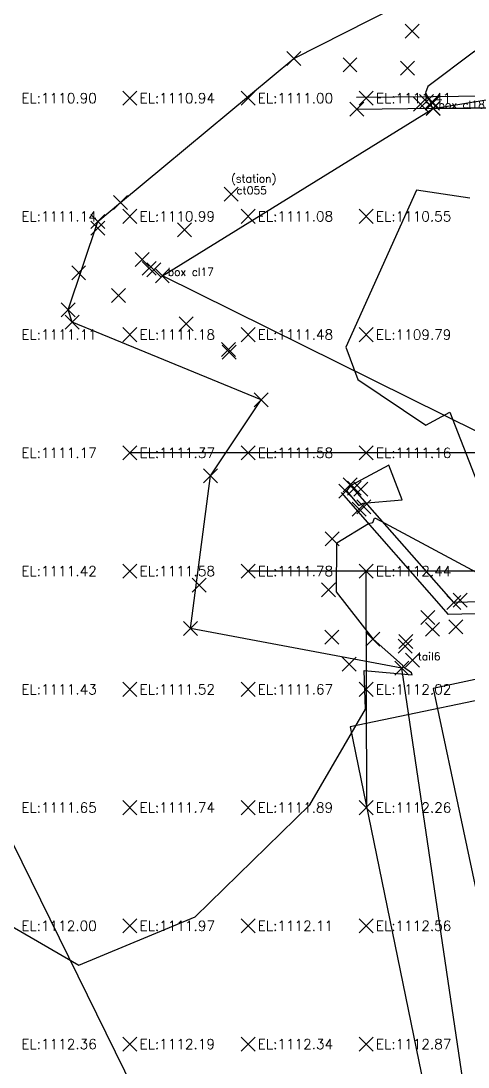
# Model space of a CAD drawing. Header units: metres. Extents: x -212 to 353850, y -37 to 356021.
# Drawn here: x 353731.4 to 353742.75, y 355960.47 to 355987.01 of the extents above; entities that cross this region are included whole.
import ezdxf

# ---------------------------------------------------------------- set-up
doc = ezdxf.new("R2010")
doc.units = ezdxf.units.M
for name, color, linetype in [('C-TOPO-MAJR', 9, 'Continuous'), ('C-TOPO-MINR', 8, 'Continuous'), ('C-TOPO-TEXT', 7, 'Continuous'), ('Obs.ts.td2', 7, 'Continuous'), ('Obs.ts.td2_Mark', 7, 'Continuous'), ('Obs.ts.td2_point_desc_Mark', 7, 'Continuous'), ('Survey.td2', 7, 'Continuous'), ('V-NODE', 1, 'Continuous')]:
    doc.layers.add(name, color=color, linetype=linetype)
doc.styles.get("Standard").update_dxf_attribs({"font": 'simplex.shx'})

# ---------------------------------------------------------------- blocks, each defined once
blk = doc.blocks.new('*U1')
at = {"color": 0, "linetype": 'ByBlock', "lineweight": -2, "transparency": 16777216}
for p, q in [((-0.71, -0.71), (0.71, 0.71)), ((-0.71, 0.71), (0.71, -0.71))]:
    blk.add_line(p, q, dxfattribs=at)
blk = doc.blocks.new('*U6', base_point=(353738.3312, 355986.0509, 1111.0386))
at = {"layer": 'V-NODE', "lineweight": -2, "xscale": 0.25, "yscale": 0.25, "zscale": 0.25}
blk.add_blockref('*U1', (353738.3312, 355986.0509, 1111.0386), dxfattribs=at)
blk = doc.blocks.new('*U7', base_point=(353733.9261, 355982.4012, 1110.9133))
at = {"layer": 'V-NODE', "lineweight": -2, "xscale": 0.25, "yscale": 0.25, "zscale": 0.25}
blk.add_blockref('*U1', (353733.9261, 355982.4012, 1110.9133), dxfattribs=at)
blk = doc.blocks.new('*U8', base_point=(353733.3476, 355981.9164, 1110.9271))
at = {"layer": 'V-NODE', "lineweight": -2, "xscale": 0.25, "yscale": 0.25, "zscale": 0.25}
blk.add_blockref('*U1', (353733.3476, 355981.9164, 1110.9271), dxfattribs=at)
blk = doc.blocks.new('*U9', base_point=(353732.5974, 355979.6754, 1110.9148))
at = {"layer": 'V-NODE', "lineweight": -2, "xscale": 0.25, "yscale": 0.25, "zscale": 0.25}
blk.add_blockref('*U1', (353732.5974, 355979.6754, 1110.9148), dxfattribs=at)
blk = doc.blocks.new('*U10', base_point=(353732.6981, 355979.3637, 1110.9718))
at = {"layer": 'V-NODE', "lineweight": -2, "xscale": 0.25, "yscale": 0.25, "zscale": 0.25}
blk.add_blockref('*U1', (353732.6981, 355979.3637, 1110.9718), dxfattribs=at)
blk = doc.blocks.new('*U11', base_point=(353735.7051, 355971.5948, 1111.4567))
at = {"layer": 'V-NODE', "lineweight": -2, "xscale": 0.25, "yscale": 0.25, "zscale": 0.25}
blk.add_blockref('*U1', (353735.7051, 355971.5948, 1111.4567), dxfattribs=at)
blk = doc.blocks.new('*U12', base_point=(353739.73, 355970.6902, 1111.8102))
at = {"layer": 'V-NODE', "lineweight": -2, "xscale": 0.25, "yscale": 0.25, "zscale": 0.25}
blk.add_blockref('*U1', (353739.73, 355970.6902, 1111.8102), dxfattribs=at)
blk = doc.blocks.new('*U31', base_point=(353741.0702, 355970.5839, 1111.7776))
at = {"layer": 'V-NODE', "lineweight": -2, "xscale": 0.25, "yscale": 0.25, "zscale": 0.25}
blk.add_blockref('*U1', (353741.0702, 355970.5839, 1111.7776), dxfattribs=at)
blk = doc.blocks.new('*U739', base_point=(353741.85, 355971.572, 1114.015))
at = {"layer": 'V-NODE', "lineweight": -2, "xscale": 0.25, "yscale": 0.25, "zscale": 0.25}
blk.add_blockref('*U1', (353741.85, 355971.572, 1114.015), dxfattribs=at)
blk = doc.blocks.new('*U740', base_point=(353742.389, 355972.2488, 1113.6639))
at = {"layer": 'V-NODE', "lineweight": -2, "xscale": 0.25, "yscale": 0.25, "zscale": 0.25}
blk.add_blockref('*U1', (353742.389, 355972.2488, 1113.6639), dxfattribs=at)
blk = doc.blocks.new('*U741', base_point=(353742.5502, 355972.3164, 1113.6212))
at = {"layer": 'V-NODE', "lineweight": -2, "xscale": 0.25, "yscale": 0.25, "zscale": 0.25}
blk.add_blockref('*U1', (353742.5502, 355972.3164, 1113.6212), dxfattribs=at)
blk = doc.blocks.new('*U743', base_point=(353740.029, 355975.127, 1112.912))
at = {"layer": 'V-NODE', "lineweight": -2, "xscale": 0.25, "yscale": 0.25, "zscale": 0.25}
blk.add_blockref('*U1', (353740.029, 355975.127, 1112.912), dxfattribs=at)
blk = doc.blocks.new('*U744', base_point=(353739.8628, 355975.1565, 1112.9149))
at = {"layer": 'V-NODE', "lineweight": -2, "xscale": 0.25, "yscale": 0.25, "zscale": 0.25}
blk.add_blockref('*U1', (353739.8628, 355975.1565, 1112.9149), dxfattribs=at)
blk = doc.blocks.new('*U745', base_point=(353739.6453, 355975.0804, 1111.9124))
at = {"layer": 'V-NODE', "lineweight": -2, "xscale": 0.25, "yscale": 0.25, "zscale": 0.25}
blk.add_blockref('*U1', (353739.6453, 355975.0804, 1111.9124), dxfattribs=at)
blk = doc.blocks.new('*U746', base_point=(353739.7596, 355975.2398, 1111.8969))
at = {"layer": 'V-NODE', "lineweight": -2, "xscale": 0.25, "yscale": 0.25, "zscale": 0.25}
blk.add_blockref('*U1', (353739.7596, 355975.2398, 1111.8969), dxfattribs=at)
blk = doc.blocks.new('*U747', base_point=(353736.6888, 355978.6057, 1111.6151))
at = {"layer": 'V-NODE', "lineweight": -2, "xscale": 0.25, "yscale": 0.25, "zscale": 0.25}
blk.add_blockref('*U1', (353736.6888, 355978.6057, 1111.6151), dxfattribs=at)
blk = doc.blocks.new('*U748', base_point=(353736.6662, 355978.6683, 1111.6688))
at = {"layer": 'V-NODE', "lineweight": -2, "xscale": 0.25, "yscale": 0.25, "zscale": 0.25}
blk.add_blockref('*U1', (353736.6662, 355978.6683, 1111.6688), dxfattribs=at)
blk = doc.blocks.new('*U749', base_point=(353734.774, 355980.6955, 1111.6666))
at = {"layer": 'V-NODE', "lineweight": -2, "xscale": 0.25, "yscale": 0.25, "zscale": 0.25}
blk.add_blockref('*U1', (353734.774, 355980.6955, 1111.6666), dxfattribs=at)
blk = doc.blocks.new('*U750', base_point=(353734.6569, 355980.7308, 1111.652))
at = {"layer": 'V-NODE', "lineweight": -2, "xscale": 0.25, "yscale": 0.25, "zscale": 0.25}
blk.add_blockref('*U1', (353734.6569, 355980.7308, 1111.652), dxfattribs=at)
blk = doc.blocks.new('*U751', base_point=(353739.9232, 355984.7705, 1111.3816))
at = {"layer": 'V-NODE', "lineweight": -2, "xscale": 0.25, "yscale": 0.25, "zscale": 0.25}
blk.add_blockref('*U1', (353739.9232, 355984.7705, 1111.3816), dxfattribs=at)
blk = doc.blocks.new('*U752', base_point=(353741.5411, 355984.8991, 1111.5863))
at = {"layer": 'V-NODE', "lineweight": -2, "xscale": 0.25, "yscale": 0.25, "zscale": 0.25}
blk.add_blockref('*U1', (353741.5411, 355984.8991, 1111.5863), dxfattribs=at)
blk = doc.blocks.new('*U753', base_point=(353741.8356, 355984.9521, 1112.1722))
at = {"layer": 'V-NODE', "lineweight": -2, "xscale": 0.25, "yscale": 0.25, "zscale": 0.25}
blk.add_blockref('*U1', (353741.8356, 355984.9521, 1112.1722), dxfattribs=at)
blk = doc.blocks.new('*U754', base_point=(353741.8442, 355984.9226, 1112.1838))
at = {"layer": 'V-NODE', "lineweight": -2, "xscale": 0.25, "yscale": 0.25, "zscale": 0.25}
blk.add_blockref('*U1', (353741.8442, 355984.9226, 1112.1838), dxfattribs=at)
blk = doc.blocks.new('*U755', base_point=(353741.8647, 355984.7933, 1112.1807))
at = {"layer": 'V-NODE', "lineweight": -2, "xscale": 0.25, "yscale": 0.25, "zscale": 0.25}
blk.add_blockref('*U1', (353741.8647, 355984.7933, 1112.1807), dxfattribs=at)
blk = doc.blocks.new('*U786', base_point=(353741.3295, 355986.7487, 1111.3829))
at = {"layer": 'V-NODE', "lineweight": -2, "xscale": 0.25, "yscale": 0.25, "zscale": 0.25}
blk.add_blockref('*U1', (353741.3295, 355986.7487, 1111.3829), dxfattribs=at)
blk = doc.blocks.new('*U787', base_point=(353741.2148, 355985.8108, 1111.5318))
at = {"layer": 'V-NODE', "lineweight": -2, "xscale": 0.25, "yscale": 0.25, "zscale": 0.25}
blk.add_blockref('*U1', (353741.2148, 355985.8108, 1111.5318), dxfattribs=at)
blk = doc.blocks.new('*U788', base_point=(353741.6976, 355984.9619, 1111.5551))
at = {"layer": 'V-NODE', "lineweight": -2, "xscale": 0.25, "yscale": 0.25, "zscale": 0.25}
blk.add_blockref('*U1', (353741.6976, 355984.9619, 1111.5551), dxfattribs=at)
blk = doc.blocks.new('*U789', base_point=(353739.7527, 355985.8934, 1111.3588))
at = {"layer": 'V-NODE', "lineweight": -2, "xscale": 0.25, "yscale": 0.25, "zscale": 0.25}
blk.add_blockref('*U1', (353739.7527, 355985.8934, 1111.3588), dxfattribs=at)
blk = doc.blocks.new('*U790', base_point=(353735.5519, 355981.7073, 1111.1275))
at = {"layer": 'V-NODE', "lineweight": -2, "xscale": 0.25, "yscale": 0.25, "zscale": 0.25}
blk.add_blockref('*U1', (353735.5519, 355981.7073, 1111.1275), dxfattribs=at)
blk = doc.blocks.new('*U791', base_point=(353734.4764, 355980.9556, 1111.2049))
at = {"layer": 'V-NODE', "lineweight": -2, "xscale": 0.25, "yscale": 0.25, "zscale": 0.25}
blk.add_blockref('*U1', (353734.4764, 355980.9556, 1111.2049), dxfattribs=at)
blk = doc.blocks.new('*U792', base_point=(353733.3525, 355981.7487, 1111.148))
at = {"layer": 'V-NODE', "lineweight": -2, "xscale": 0.25, "yscale": 0.25, "zscale": 0.25}
blk.add_blockref('*U1', (353733.3525, 355981.7487, 1111.148), dxfattribs=at)
blk = doc.blocks.new('*U793', base_point=(353732.865, 355980.6191, 1111.1824))
at = {"layer": 'V-NODE', "lineweight": -2, "xscale": 0.25, "yscale": 0.25, "zscale": 0.25}
blk.add_blockref('*U1', (353732.865, 355980.6191, 1111.1824), dxfattribs=at)
blk = doc.blocks.new('*U794', base_point=(353733.8772, 355980.0438, 1111.3015))
at = {"layer": 'V-NODE', "lineweight": -2, "xscale": 0.25, "yscale": 0.25, "zscale": 0.25}
blk.add_blockref('*U1', (353733.8772, 355980.0438, 1111.3015), dxfattribs=at)
blk = doc.blocks.new('*U795', base_point=(353735.5902, 355979.3265, 1111.3659))
at = {"layer": 'V-NODE', "lineweight": -2, "xscale": 0.25, "yscale": 0.25, "zscale": 0.25}
blk.add_blockref('*U1', (353735.5902, 355979.3265, 1111.3659), dxfattribs=at)
blk = doc.blocks.new('*U796', base_point=(353737.4936, 355977.3935, 1111.4756))
at = {"layer": 'V-NODE', "lineweight": -2, "xscale": 0.25, "yscale": 0.25, "zscale": 0.25}
blk.add_blockref('*U1', (353737.4936, 355977.3935, 1111.4756), dxfattribs=at)
blk = doc.blocks.new('*U797', base_point=(353736.2091, 355975.4696, 1111.5505))
at = {"layer": 'V-NODE', "lineweight": -2, "xscale": 0.25, "yscale": 0.25, "zscale": 0.25}
blk.add_blockref('*U1', (353736.2091, 355975.4696, 1111.5505), dxfattribs=at)
blk = doc.blocks.new('*U798', base_point=(353735.922, 355972.6962, 1111.6953))
at = {"layer": 'V-NODE', "lineweight": -2, "xscale": 0.25, "yscale": 0.25, "zscale": 0.25}
blk.add_blockref('*U1', (353735.922, 355972.6962, 1111.6953), dxfattribs=at)
blk = doc.blocks.new('*U799', base_point=(353739.2936, 355971.37, 1111.9027))
at = {"layer": 'V-NODE', "lineweight": -2, "xscale": 0.25, "yscale": 0.25, "zscale": 0.25}
blk.add_blockref('*U1', (353739.2936, 355971.37, 1111.9027), dxfattribs=at)
blk = doc.blocks.new('*U800', base_point=(353740.3333, 355971.3248, 1111.9886))
at = {"layer": 'V-NODE', "lineweight": -2, "xscale": 0.25, "yscale": 0.25, "zscale": 0.25}
blk.add_blockref('*U1', (353740.3333, 355971.3248, 1111.9886), dxfattribs=at)
blk = doc.blocks.new('*U801', base_point=(353739.2061, 355972.578, 1111.8828))
at = {"layer": 'V-NODE', "lineweight": -2, "xscale": 0.25, "yscale": 0.25, "zscale": 0.25}
blk.add_blockref('*U1', (353739.2061, 355972.578, 1111.8828), dxfattribs=at)
blk = doc.blocks.new('*U802', base_point=(353740.102, 355974.6829, 1111.774))
at = {"layer": 'V-NODE', "lineweight": -2, "xscale": 0.25, "yscale": 0.25, "zscale": 0.25}
blk.add_blockref('*U1', (353740.102, 355974.6829, 1111.774), dxfattribs=at)
blk = doc.blocks.new('*U803', base_point=(353739.9891, 355974.6241, 1111.7876))
at = {"layer": 'V-NODE', "lineweight": -2, "xscale": 0.25, "yscale": 0.25, "zscale": 0.25}
blk.add_blockref('*U1', (353739.9891, 355974.6241, 1111.7876), dxfattribs=at)
blk = doc.blocks.new('*U804', base_point=(353739.2978, 355973.8639, 1111.9274))
at = {"layer": 'V-NODE', "lineweight": -2, "xscale": 0.25, "yscale": 0.25, "zscale": 0.25}
blk.add_blockref('*U1', (353739.2978, 355973.8639, 1111.9274), dxfattribs=at)
blk = doc.blocks.new('*U805', base_point=(353741.1705, 355971.2634, 1113.3511))
at = {"layer": 'V-NODE', "lineweight": -2, "xscale": 0.25, "yscale": 0.25, "zscale": 0.25}
blk.add_blockref('*U1', (353741.1705, 355971.2634, 1113.3511), dxfattribs=at)
blk = doc.blocks.new('*U806', base_point=(353741.1519, 355971.1468, 1113.3513))
at = {"layer": 'V-NODE', "lineweight": -2, "xscale": 0.25, "yscale": 0.25, "zscale": 0.25}
blk.add_blockref('*U1', (353741.1519, 355971.1468, 1113.3513), dxfattribs=at)
blk = doc.blocks.new('*U807', base_point=(353741.7251, 355971.8746, 1113.3599))
at = {"layer": 'V-NODE', "lineweight": -2, "xscale": 0.25, "yscale": 0.25, "zscale": 0.25}
blk.add_blockref('*U1', (353741.7251, 355971.8746, 1113.3599), dxfattribs=at)
blk = doc.blocks.new('*U808', base_point=(353742.4392, 355971.6335, 1113.4766))
at = {"layer": 'V-NODE', "lineweight": -2, "xscale": 0.25, "yscale": 0.25, "zscale": 0.25}
blk.add_blockref('*U1', (353742.4392, 355971.6335, 1113.4766), dxfattribs=at)
blk = doc.blocks.new('*U1004', base_point=(353736.7354, 355982.6087, 1110.8059))
at = {"layer": 'V-NODE', "lineweight": -2, "xscale": 0.25, "yscale": 0.25, "zscale": 0.25}
blk.add_blockref('*U1', (353736.7354, 355982.6087, 1110.8059), dxfattribs=at)
blk = doc.blocks.new('*U1013', base_point=(353741.3385, 355970.7875, 1113.3814))
at = {"layer": 'V-NODE', "lineweight": -2, "xscale": 0.25, "yscale": 0.25, "zscale": 0.25}
blk.add_blockref('*U1', (353741.3385, 355970.7875, 1113.3814), dxfattribs=at)
blk = doc.blocks.new('*U1041', base_point=(353734.989, 355980.5405, 1111.4065))
at = {"layer": 'V-NODE', "lineweight": -2, "xscale": 0.25, "yscale": 0.25, "zscale": 0.25}
blk.add_blockref('*U1', (353734.989, 355980.5405, 1111.4065), dxfattribs=at)
blk = doc.blocks.new('*U1042', base_point=(353741.863, 355984.783, 1111.616))
at = {"layer": 'V-NODE', "lineweight": -2, "xscale": 0.25, "yscale": 0.25, "zscale": 0.25}
blk.add_blockref('*U1', (353741.863, 355984.783, 1111.616), dxfattribs=at)

msp = doc.modelspace()

# ---------------------------------------------------------------- linework, layer by layer
at = {"color": 3}
for points, elevation in [([(353765.504, 355917.437), (353755.544, 355919.483), (353749.674, 355920.365), (353748.276, 355921.814), (353745.66, 355935.091), (353745.273, 355943.881), (353743.342, 355955.218), (353741.07, 355970.584), (353735.705, 355971.595), (353736.209, 355975.47), (353737.494, 355977.393), (353732.698, 355979.364), (353732.597, 355979.675), (353733.348, 355981.916), (353733.926, 355982.401), (353738.331, 355986.051), (353740.916, 355987.366), (353741.48, 355987.589), (353745.243, 355988.606), (353750.265, 355988.744), (353753.191, 355988.156), (353758.338, 355986.258), (353759.048, 355984.837)], 1122.578), ([(353711.127, 355918.698), (353716.258, 355919.979), (353726.847, 355924.574), (353732.015, 355929.018), (353735.699, 355934.684), (353736.754, 355946.831), (353735.94, 355956.491), (353729.282, 355970.016), (353727.398, 355972.553), (353725.878, 355974.714), (353719.729, 355976.575), (353708.516, 355980.861)], 1120.192)]:
    msp.add_lwpolyline(points, dxfattribs=dict(at, elevation=elevation))
at = {"color": 6}
for points, elevation in [([(353739.92, 355985.071), (353741.861, 355985.093), (353745.721, 355985.138), (353748.313, 355985.327), (353751.22, 355985.525)], 1111.382), ([(353739.923, 355984.771), (353741.865, 355984.793), (353745.734, 355984.839), (353748.334, 355985.027), (353751.24, 355985.225)], 1111.382), ([(353754.044, 355984.844), (353756.003, 355984.809), (353757.798, 355984.776), (353759.096, 355984.089), (353759.308, 355982.241), (353754.532, 355980.036), (353751.345, 355979.143), (353752.125, 355973), (353748.743, 355972.108), (353742.256, 355971.945), (353739.534, 355975.042)], 1114.84), ([(353754.038, 355984.544), (353755.998, 355984.509), (353757.721, 355984.478), (353758.816, 355983.898), (353758.985, 355982.422), (353754.428, 355980.319), (353751.014, 355979.362), (353751.794, 355973.223), (353748.7, 355972.407), (353742.389, 355972.249), (353739.76, 355975.24)], 1114.84)]:
    msp.add_lwpolyline(points, dxfattribs=dict(at, elevation=elevation))
at = {"color": 6, "elevation": 1110.187}
msp.add_lwpolyline([(353744.683, 355969.877), (353743.041, 355976.559), (353734.989, 355980.541), (353741.863, 355984.783), (353750.476, 355984.864), (353751.164, 355979.097), (353750.347, 355976.881), (353751.815, 355972.038)], close=True, dxfattribs=at)
at = {"color": 2}
msp.add_lwpolyline([(353761.897, 355981.641), (353758.781, 355982.01), (353752.292, 355977.488), (353751.711, 355972.573), (353744.551, 355970.094), (353739.753, 355969.1), (353745.312, 355942.065), (353747.464, 355938.046), (353750.459, 355923.562), (353751.456, 355923.769), (353753.642, 355920.664), (353765.343, 355919.318)], dxfattribs=at)
at = {"color": 7, "true_color": 0xffffff, "flags": 128}
for points, elevation in [([(353752.122, 355976.049), (353734.166, 355976.049)], 1111.615), ([(353752.166, 355973.049), (353737.166, 355973.049)], 1115.91)]:
    msp.add_lwpolyline(points, dxfattribs=dict(at, elevation=elevation))
at = {"color": 5, "elevation": 1116.095}
msp.add_lwpolyline([(353764.106, 355974.828), (353741.865, 355970.067), (353744.172, 355959.216), (353746.735, 355947.652), (353753.149, 355921.034), (353775.096, 355925.557), (353767.586, 355958.493)], close=True, dxfattribs=at)
at = {"color": 7, "true_color": 0xffffff, "flags": 128}
msp.add_lwpolyline([(353740.177, 355967.038), (353740.166, 355973.049)], dxfattribs=at)
at = {"layer": 'C-TOPO-MAJR', "color": 9, "linetype": 'Continuous', "lineweight": -3, "elevation": 1110, "flags": 128}
msp.add_lwpolyline([(353742.799, 355982.507), (353741.441, 355982.714), (353739.647, 355978.73), (353739.955, 355977.911), (353741.675, 355976.749), (353742.287, 355977.078), (353743.385, 355974.262)], dxfattribs=at)
at = {"layer": 'C-TOPO-MINR', "color": 8, "linetype": 'Continuous', "lineweight": -3, "flags": 128}
for points, elevation in [([(353741.816, 355984.842), (353741.864, 355984.79), (353743.887, 355985.114), (353743.891, 355985.153), (353743.85, 355985.157), (353742.922, 355986.239), (353741.725, 355985.344), (353741.669, 355985.183), (353741.797, 355984.955), (353741.801, 355984.934), (353741.816, 355984.842)], 1112), ([(353739.77, 355975.231), (353739.664, 355975.087), (353739.965, 355974.724), (353739.997, 355974.719), (353740.088, 355974.771), (353741.08, 355974.856), (353740.736, 355975.738), (353739.787, 355975.228), (353739.77, 355975.231)], 1112), ([(353741.847, 355971.579), (353741.834, 355971.565), (353741.838, 355971.553), (353741.867, 355971.574), (353741.847, 355971.579)], 1114)]:
    msp.add_lwpolyline(points, close=True, dxfattribs=dict(at, elevation=elevation))
at = {"layer": 'C-TOPO-MINR', "color": 8, "linetype": 'Continuous', "lineweight": -3, "elevation": 1112, "flags": 128}
msp.add_lwpolyline([(353729.228, 355965.158), (353732.87, 355963.05), (353735.824, 355964.278), (353738.736, 355967.122), (353740.15, 355969.544), (353740.11, 355970.531), (353741.331, 355970.415), (353741.317, 355970.471), (353741.107, 355970.612), (353741.082, 355970.663), (353740.34, 355971.323), (353740.34, 355971.324), (353740.345, 355971.329), (353739.406, 355972.522), (353739.421, 355973.763), (353740.224, 355974.253), (353740.333, 355974.283), (353740.375, 355974.392), (353740.402, 355974.393), (353743.318, 355972.831)], dxfattribs=at)
at = {"layer": 'C-TOPO-TEXT', "color": 6, "linetype": 'Continuous', "lineweight": -3}
for p, q in [((353733.986, 355984.869, 1110.939), (353734.345, 355985.229, 1110.939)), ((353733.986, 355985.229, 1110.939), (353734.345, 355984.869, 1110.939)), ((353736.986, 355984.869, 1111.002), (353737.345, 355985.229, 1111.002)), ((353736.986, 355985.229, 1111.002), (353737.345, 355984.869, 1111.002)), ((353739.986, 355984.869, 1111.41), (353740.345, 355985.229, 1111.41)), ((353739.986, 355985.229, 1111.41), (353740.345, 355984.869, 1111.41)), ((353733.986, 355981.869, 1110.99), (353734.345, 355982.229, 1110.99)), ((353733.986, 355982.229, 1110.99), (353734.345, 355981.869, 1110.99)), ((353736.986, 355981.869, 1111.075), (353737.345, 355982.229, 1111.075)), ((353736.986, 355982.229, 1111.075), (353737.345, 355981.869, 1111.075)), ((353739.986, 355981.869, 1110.552), (353740.345, 355982.229, 1110.552)), ((353739.986, 355982.229, 1110.552), (353740.345, 355981.869, 1110.552)), ((353733.986, 355978.869, 1111.18), (353734.345, 355979.229, 1111.18)), ((353733.986, 355979.229, 1111.18), (353734.345, 355978.869, 1111.18)), ((353736.986, 355978.869, 1111.483), (353737.345, 355979.229, 1111.483)), ((353736.986, 355979.229, 1111.483), (353737.345, 355978.869, 1111.483)), ((353739.986, 355978.869, 1109.788), (353740.345, 355979.229, 1109.788)), ((353739.986, 355979.229, 1109.788), (353740.345, 355978.869, 1109.788)), ((353733.986, 355975.869, 1111.366), (353734.345, 355976.229, 1111.366)), ((353733.986, 355976.229, 1111.366), (353734.345, 355975.869, 1111.366)), ((353736.986, 355975.869, 1111.581), (353737.345, 355976.229, 1111.581)), ((353736.986, 355976.229, 1111.581), (353737.345, 355975.869, 1111.581)), ((353739.986, 355975.869, 1111.164), (353740.345, 355976.229, 1111.164)), ((353739.986, 355976.229, 1111.164), (353740.345, 355975.869, 1111.164)), ((353733.986, 355972.869, 1111.58), (353734.345, 355973.229, 1111.58)), ((353733.986, 355973.229, 1111.58), (353734.345, 355972.869, 1111.58)), ((353736.986, 355972.869, 1111.778), (353737.345, 355973.229, 1111.778)), ((353736.986, 355973.229, 1111.778), (353737.345, 355972.869, 1111.778)), ((353739.986, 355972.869, 1112.44), (353740.345, 355973.229, 1112.44)), ((353739.986, 355973.229, 1112.44), (353740.345, 355972.869, 1112.44)), ((353733.986, 355969.869, 1111.524), (353734.345, 355970.229, 1111.524)), ((353733.986, 355970.229, 1111.524), (353734.345, 355969.869, 1111.524)), ((353736.986, 355969.869, 1111.674), (353737.345, 355970.229, 1111.674)), ((353736.986, 355970.229, 1111.674), (353737.345, 355969.869, 1111.674)), ((353739.986, 355969.869, 1112.018), (353740.345, 355970.229, 1112.018)), ((353739.986, 355970.229, 1112.018), (353740.345, 355969.869, 1112.018)), ((353733.986, 355966.869, 1111.745), (353734.345, 355967.229, 1111.745)), ((353733.986, 355967.229, 1111.745), (353734.345, 355966.869, 1111.745)), ((353736.986, 355966.869, 1111.893), (353737.345, 355967.229, 1111.893)), ((353736.986, 355967.229, 1111.893), (353737.345, 355966.869, 1111.893)), ((353739.986, 355966.869, 1112.257), (353740.345, 355967.229, 1112.257)), ((353739.986, 355967.229, 1112.257), (353740.345, 355966.869, 1112.257)), ((353733.986, 355963.869, 1111.966), (353734.345, 355964.229, 1111.966)), ((353733.986, 355964.229, 1111.966), (353734.345, 355963.869, 1111.966)), ((353736.986, 355963.869, 1112.113), (353737.345, 355964.229, 1112.113)), ((353736.986, 355964.229, 1112.113), (353737.345, 355963.869, 1112.113)), ((353739.986, 355963.869, 1112.562), (353740.345, 355964.229, 1112.562)), ((353739.986, 355964.229, 1112.562), (353740.345, 355963.869, 1112.562)), ((353733.986, 355960.869, 1112.187), (353734.345, 355961.229, 1112.187)), ((353733.986, 355961.229, 1112.187), (353734.345, 355960.869, 1112.187)), ((353736.986, 355960.869, 1112.344), (353737.345, 355961.229, 1112.344)), ((353736.986, 355961.229, 1112.344), (353737.345, 355960.869, 1112.344)), ((353739.986, 355960.869, 1112.867), (353740.345, 355961.229, 1112.867)), ((353739.986, 355961.229, 1112.867), (353740.345, 355960.869, 1112.867))]:
    msp.add_line(p, q, dxfattribs=at)
at = {"layer": 'Obs.ts.td2'}
for p in [(353741.863, 355984.783, 1111.616), (353736.735, 355982.609, 1110.806), (353734.989, 355980.541, 1111.407), (353741.338, 355970.787, 1113.381)]:
    msp.add_point(p, dxfattribs=at)
at = {"layer": 'Survey.td2'}
for p in [(353741.33, 355986.749, 1111.383), (353738.331, 355986.051, 1111.039), (353739.753, 355985.893, 1111.359), (353741.215, 355985.811, 1111.532), (353741.541, 355984.899, 1111.586), (353741.698, 355984.962, 1111.555), (353741.836, 355984.952, 1112.172), (353741.844, 355984.923, 1112.184), (353741.865, 355984.793, 1112.181), (353739.923, 355984.771, 1111.382), (353733.926, 355982.401, 1110.913), (353733.348, 355981.916, 1110.927), (353733.352, 355981.749, 1111.148), (353735.552, 355981.707, 1111.128), (353734.476, 355980.956, 1111.205), (353732.865, 355980.619, 1111.182), (353734.657, 355980.731, 1111.652), (353734.774, 355980.695, 1111.667), (353733.877, 355980.044, 1111.302), (353732.597, 355979.675, 1110.915), (353732.698, 355979.364, 1110.972), (353735.59, 355979.326, 1111.366), (353736.666, 355978.668, 1111.669), (353736.689, 355978.606, 1111.615), (353737.494, 355977.393, 1111.476), (353736.209, 355975.47, 1111.551), (353739.76, 355975.24, 1111.897), (353739.645, 355975.08, 1111.912), (353739.863, 355975.157, 1112.915), (353740.029, 355975.127, 1112.912), (353739.989, 355974.624, 1111.788), (353740.102, 355974.683, 1111.774), (353739.298, 355973.864, 1111.927), (353735.922, 355972.696, 1111.695), (353739.206, 355972.578, 1111.883), (353742.55, 355972.316, 1113.621), (353742.389, 355972.249, 1113.664), (353741.725, 355971.875, 1113.36), (353735.705, 355971.595, 1111.457), (353741.85, 355971.572, 1114.015), (353742.439, 355971.634, 1113.477), (353739.294, 355971.37, 1111.903), (353740.333, 355971.325, 1111.989), (353741.171, 355971.263, 1113.351), (353741.152, 355971.147, 1113.351), (353739.73, 355970.69, 1111.81), (353741.07, 355970.584, 1111.778)]:
    msp.add_point(p, dxfattribs=at)

# ---------------------------------------------------------------- block references
at = {"layer": 'V-NODE'}
for name, p in [('*U786', (353741.329, 355986.749, 1111.383)), ('*U6', (353738.331, 355986.051, 1111.039)), ('*U789', (353739.753, 355985.893, 1111.359)), ('*U787', (353741.215, 355985.811, 1111.532)), ('*U752', (353741.541, 355984.899, 1111.586)), ('*U788', (353741.698, 355984.962, 1111.555)), ('*U753', (353741.836, 355984.952, 1112.172)), ('*U754', (353741.844, 355984.923, 1112.184)), ('*U751', (353739.923, 355984.77, 1111.382)), ('*U1042', (353741.863, 355984.783, 1111.616)), ('*U755', (353741.865, 355984.793, 1112.181)), ('*U1004', (353736.735, 355982.609, 1110.806)), ('*U7', (353733.926, 355982.401, 1110.913)), ('*U8', (353733.348, 355981.916, 1110.927)), ('*U792', (353733.352, 355981.749, 1111.148)), ('*U790', (353735.552, 355981.707, 1111.128)), ('*U791', (353734.476, 355980.956, 1111.205)), ('*U750', (353734.657, 355980.731, 1111.652)), ('*U749', (353734.774, 355980.695, 1111.667)), ('*U793', (353732.865, 355980.619, 1111.182)), ('*U1041', (353734.989, 355980.541, 1111.407)), ('*U794', (353733.877, 355980.044, 1111.302)), ('*U9', (353732.597, 355979.675, 1110.915)), ('*U10', (353732.698, 355979.364, 1110.972)), ('*U795', (353735.59, 355979.326, 1111.366)), ('*U748', (353736.666, 355978.668, 1111.669)), ('*U747', (353736.689, 355978.606, 1111.615)), ('*U796', (353737.494, 355977.394, 1111.476)), ('*U797', (353736.209, 355975.47, 1111.551)), ('*U745', (353739.645, 355975.08, 1111.912)), ('*U746', (353739.76, 355975.24, 1111.897)), ('*U744', (353739.863, 355975.156, 1112.915)), ('*U743', (353740.029, 355975.127, 1112.912)), ('*U803', (353739.989, 355974.624, 1111.788)), ('*U802', (353740.102, 355974.683, 1111.774)), ('*U804', (353739.298, 355973.864, 1111.927)), ('*U798', (353735.922, 355972.696, 1111.695)), ('*U801', (353739.206, 355972.578, 1111.883)), ('*U740', (353742.389, 355972.249, 1113.664)), ('*U741', (353742.55, 355972.316, 1113.621)), ('*U807', (353741.725, 355971.875, 1113.36)), ('*U808', (353742.439, 355971.633, 1113.477)), ('*U11', (353735.705, 355971.595, 1111.457)), ('*U799', (353739.294, 355971.37, 1111.903)), ('*U739', (353741.85, 355971.572, 1114.015)), ('*U800', (353740.333, 355971.325, 1111.989)), ('*U806', (353741.152, 355971.147, 1113.351)), ('*U805', (353741.171, 355971.263, 1113.351)), ('*U12', (353739.73, 355970.69, 1111.81)), ('*U31', (353741.07, 355970.584, 1111.778)), ('*U1013', (353741.339, 355970.787, 1113.381))]:
    msp.add_blockref(name, p, dxfattribs=at)

# ---------------------------------------------------------------- texts
at = {"layer": 'C-TOPO-TEXT', "color": 7, "linetype": 'Continuous', "lineweight": -3, "char_height": 0.254, "attachment_point": 4}
for s, insert in [('EL:1110.90', (353731.409, 355985.049, 1110.905)), ('EL:1110.94', (353734.409, 355985.049, 1110.939)), ('EL:1111.00', (353737.409, 355985.049, 1111.002)), ('EL:1111.41', (353740.409, 355985.049, 1111.41)), ('EL:1111.14', (353731.409, 355982.049, 1111.144)), ('EL:1110.99', (353734.409, 355982.049, 1110.99)), ('EL:1111.08', (353737.409, 355982.049, 1111.075)), ('EL:1110.55', (353740.409, 355982.049, 1110.552)), ('EL:1111.11', (353731.409, 355979.049, 1111.115)), ('EL:1111.18', (353734.409, 355979.049, 1111.18)), ('EL:1111.48', (353737.409, 355979.049, 1111.483)), ('EL:1109.79', (353740.409, 355979.049, 1109.788)), ('EL:1111.17', (353731.409, 355976.049, 1111.171)), ('EL:1111.37', (353734.409, 355976.049, 1111.366)), ('EL:1111.58', (353737.409, 355976.049, 1111.581)), ('EL:1111.16', (353740.409, 355976.049, 1111.164)), ('EL:1111.42', (353731.409, 355973.049, 1111.417)), ('EL:1111.58', (353734.409, 355973.049, 1111.58)), ('EL:1111.78', (353737.409, 355973.049, 1111.778)), ('EL:1112.44', (353740.409, 355973.049, 1112.44)), ('EL:1111.43', (353731.409, 355970.049, 1111.432)), ('EL:1111.52', (353734.409, 355970.049, 1111.524)), ('EL:1111.67', (353737.409, 355970.049, 1111.674)), ('EL:1112.02', (353740.409, 355970.049, 1112.018)), ('EL:1111.65', (353731.409, 355967.049, 1111.653)), ('EL:1111.74', (353734.409, 355967.049, 1111.745)), ('EL:1111.89', (353737.409, 355967.049, 1111.893)), ('EL:1112.26', (353740.409, 355967.049, 1112.257)), ('EL:1112.00', (353731.409, 355964.049, 1111.998)), ('EL:1111.97', (353734.409, 355964.049, 1111.966)), ('EL:1112.11', (353737.409, 355964.049, 1112.113)), ('EL:1112.56', (353740.409, 355964.049, 1112.562)), ('EL:1112.36', (353731.409, 355961.049, 1112.356)), ('EL:1112.19', (353734.409, 355961.049, 1112.187)), ('EL:1112.34', (353737.409, 355961.049, 1112.344)), ('EL:1112.87', (353740.409, 355961.049, 1112.867))]:
    msp.add_mtext(s, dxfattribs=dict(at, insert=insert))
at = {"layer": 'Obs.ts.td2_Mark'}
for s, p in [(' box cl18', (353741.863, 355984.783, 1111.616)), (' ct055', (353736.735, 355982.609, 1110.806)), (' box cl17', (353734.989, 355980.541, 1111.407)), (' tail6', (353741.338, 355970.787, 1113.381))]:
    msp.add_text(s, height=0.2, dxfattribs=at).set_placement(p)
at = {"layer": 'Obs.ts.td2_point_desc_Mark'}
msp.add_text('(station)', height=0.2, dxfattribs=at).set_placement((353736.735, 355982.909, 1110.806))

doc.saveas('drawing.dxf')
